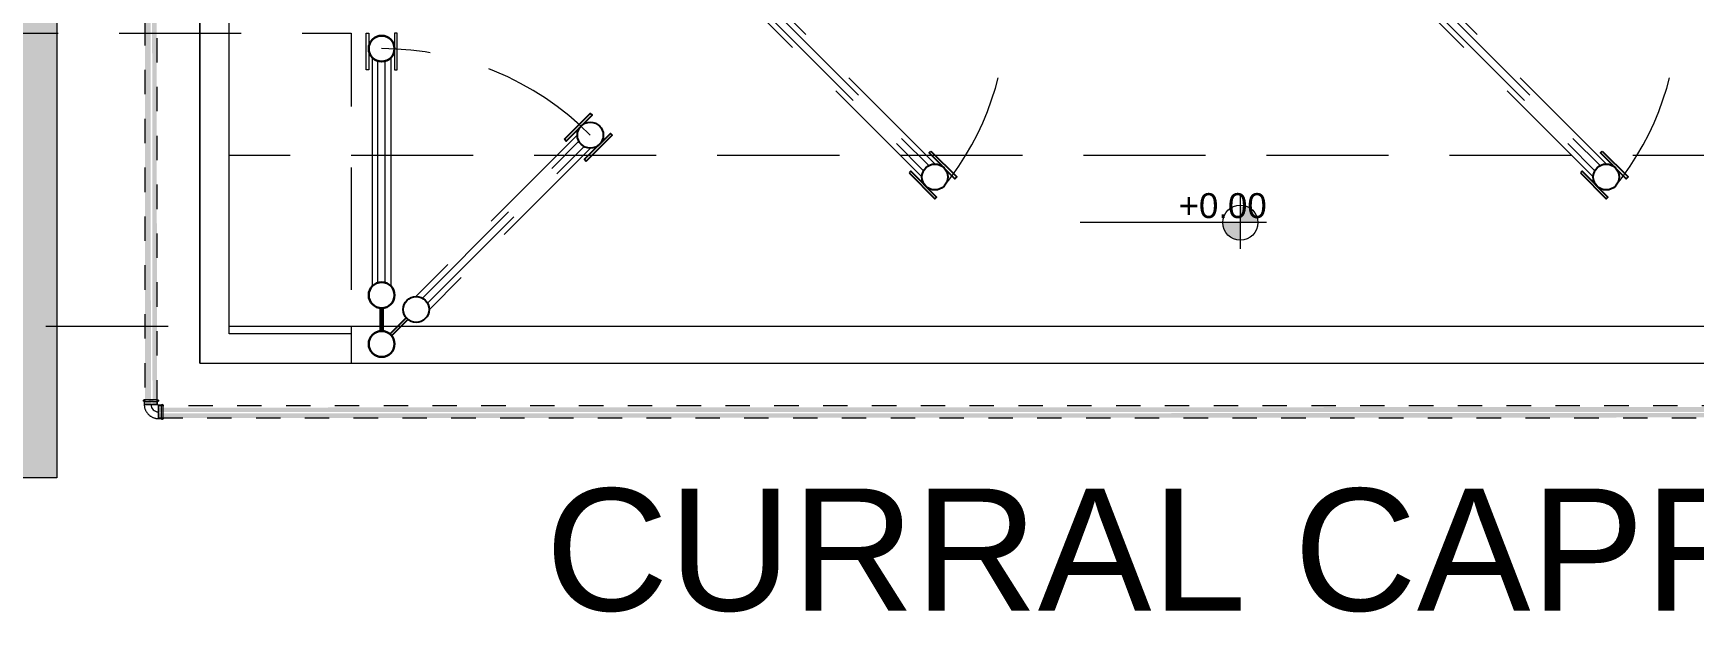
# Model space of a CAD drawing. Header units: metres. Extents: x 149 to 429, y -3 to 162.
# Drawn here: x 332.76 to 339.56, y 96.59 to 98.96 of the extents above; entities that cross this region are included whole.
import ezdxf

# ---------------------------------------------------------------- set-up
doc = ezdxf.new("R2010")
doc.units = ezdxf.units.M
doc.linetypes.add('Aligning Line', pattern=[0.012, 0.006, -0.006])
doc.linetypes.add('IMPORT-Dashed _3_', pattern=[0.75, 0.5, -0.25])
doc.layers.add('1053_ARQ_BASE_MATADOURO_dwg', color=7, linetype='Continuous', lineweight=5, true_color=0x767676)
for name, color, linetype, lineweight in [('A-COTAS', 7, 'Continuous', 9), ('A-EQUIPAMENTOS', 7, 'Continuous', 5), ('A-PAREDE', 7, 'Continuous', 30), ('A-PROJEÇÃO', 7, 'IMPORT-Dashed _3_', 15), ('A-TEXTO1', 7, 'Continuous', 5), ('A-VISTA01', 7, 'Continuous', 20), ('A-VISTA02', 7, 'Continuous', 15), ('A-VISTA03', 7, 'Continuous', 9), ('A-VISTA04', 7, 'Continuous', 5), ('A_PROJEÇÃO', 7, 'IMPORT-Dashed _3_', 5), ('P-PIPE', 7, 'Continuous', 5), ('P-PIPE-CNTR', 7, 'Continuous', 5)]:
    doc.layers.add(name, color=color, linetype=linetype, lineweight=lineweight)
doc.styles.add('Arial_4', font='arial.ttf', dxfattribs={"height": 0.102})
doc.styles.add('Arial_6', font='arial.ttf', dxfattribs={"height": 0.5})

# ---------------------------------------------------------------- blocks, each defined once
blk = doc.blocks.new('AÇO_Cotovelo 90 45 - AÇO_Cotovelo 90 45-3953197-TÉRREO 1_20 - Dependente 2')
at = {"layer": 'P-PIPE'}
for p, q in [((-0.0304, 0.0274), (-0.0495, 0.0274)), ((-0.0495, 0.0222), (-0.0495, 0.0274)), ((-0.0495, -0.0085), (-0.0495, 0.0085)), ((-0.0304, 0.0274), (-0.0304, 0.0222)), ((-0.0304, 0.0274), (-0.0304, -0.0274)), ((-0.0304, 0.0274), (-0.0304, 0.0237)), ((-0.0304, 0.0085), (-0.0304, -0.0085)), ((-0.0274, 0.0495), (-0.0274, 0.0304)), ((-0.0222, 0.0495), (-0.0274, 0.0495)), ((-0.0274, 0.0304), (-0.0222, 0.0304)), ((-0.0237, 0.0304), (-0.0274, 0.0304)), ((0.0274, 0.0304), (-0.0274, 0.0304)), ((0.0085, 0.0495), (-0.0085, 0.0495)), ((-0.0085, 0.0304), (0.0085, 0.0304)), ((0.0274, 0.0495), (0.0222, 0.0495)), ((0.0222, 0.0304), (0.0274, 0.0304)), ((0.0274, 0.0304), (0.0237, 0.0304)), ((0.0274, 0.0304), (0.0274, 0.0495)), ((-0.0495, -0.0274), (-0.0495, -0.0222)), ((-0.0495, -0.0274), (-0.0304, -0.0274)), ((-0.0304, -0.0222), (-0.0304, -0.0274)), ((-0.0304, -0.0237), (-0.0304, -0.0274))]:
    blk.add_line(p, q, dxfattribs=at)
at = {"layer": 'P-PIPE', "flags": 128}
for points in [[(-0.0495, 0.0274), (-0.0495, 0.0275), (-0.0495, 0.0277), (-0.0495, 0.0278), (-0.0495, 0.028), (-0.0494, 0.0281), (-0.0494, 0.0282), (-0.0494, 0.0284), (-0.0493, 0.0285), (-0.0493, 0.0286), (-0.0492, 0.0288), (-0.0492, 0.0289), (-0.0491, 0.029), (-0.049, 0.0291), (-0.049, 0.0293), (-0.0489, 0.0294), (-0.0488, 0.0295), (-0.0487, 0.0296), (-0.0486, 0.0297), (-0.0485, 0.0298), (-0.0484, 0.0299), (-0.0483, 0.03), (-0.0482, 0.0301), (-0.0481, 0.0302), (-0.048, 0.0303), (-0.0479, 0.0303), (-0.0478, 0.0304), (-0.0476, 0.0305), (-0.0475, 0.0306), (-0.0474, 0.0306), (-0.0473, 0.0307), (-0.0471, 0.0307), (-0.047, 0.0308), (-0.0469, 0.0308), (-0.0467, 0.0308), (-0.0466, 0.0308), (-0.0465, 0.0309), (-0.0463, 0.0309), (-0.0462, 0.0309), (-0.046, 0.0309), (-0.0459, 0.0309), (-0.0458, 0.0309), (-0.0456, 0.0309), (-0.0455, 0.0309), (-0.0453, 0.0308), (-0.0452, 0.0308), (-0.0451, 0.0308), (-0.0449, 0.0307), (-0.0448, 0.0307), (-0.0447, 0.0306), (-0.0445, 0.0306), (-0.0444, 0.0305), (-0.0443, 0.0305), (-0.0442, 0.0304), (-0.0441, 0.0303), (-0.0439, 0.0302), (-0.0438, 0.0301), (-0.0437, 0.0301), (-0.0436, 0.03), (-0.0435, 0.0299), (-0.0434, 0.0298), (-0.0433, 0.0297), (-0.0432, 0.0296), (-0.0432, 0.0294), (-0.0431, 0.0293), (-0.043, 0.0292), (-0.0429, 0.0291), (-0.0429, 0.029), (-0.0428, 0.0288), (-0.0428, 0.0287), (-0.0427, 0.0286), (-0.0427, 0.0284), (-0.0426, 0.0283), (-0.0426, 0.0282), (-0.0426, 0.028), (-0.0425, 0.0279), (-0.0425, 0.0278), (-0.0425, 0.0276), (-0.0425, 0.0275), (-0.0425, 0.0274)], [(-0.0495, 0.024), (-0.0495, 0.0245), (-0.0495, 0.025), (-0.0495, 0.0254), (-0.0495, 0.0258), (-0.0495, 0.0262), (-0.0495, 0.0265), (-0.0495, 0.0267), (-0.0495, 0.0269), (-0.0495, 0.0271), (-0.0495, 0.0273), (-0.0495, 0.0273), (-0.0495, 0.0274)], [(-0.0495, 0.0274), (-0.0495, 0.0273), (-0.0495, 0.0272), (-0.0495, 0.0271), (-0.0495, 0.0269), (-0.0495, 0.0266), (-0.0495, 0.0263), (-0.0495, 0.026), (-0.0495, 0.0256), (-0.0495, 0.0252), (-0.0495, 0.0248), (-0.0495, 0.0243), (-0.0495, 0.0238), (-0.0495, 0.0232), (-0.0495, 0.0226), (-0.0495, 0.022), (-0.0495, 0.0213), (-0.0495, 0.0206), (-0.0495, 0.0199), (-0.0495, 0.0191), (-0.0495, 0.0183), (-0.0495, 0.0175), (-0.0495, 0.0166), (-0.0495, 0.0157), (-0.0495, 0.0148), (-0.0495, 0.0139), (-0.0495, 0.0129), (-0.0495, 0.0119), (-0.0495, 0.0109), (-0.0495, 0.0099), (-0.0495, 0.0089), (-0.0495, 0.0079), (-0.0495, 0.0068), (-0.0495, 0.0057), (-0.0495, 0.0047), (-0.0495, 0.0036), (-0.0495, 0.0025), (-0.0495, 0.0014), (-0.0495, 0.0003), (-0.0495, -0.0008), (-0.0495, -0.0019), (-0.0495, -0.003), (-0.0495, -0.0041), (-0.0495, -0.0052), (-0.0495, -0.0062), (-0.0495, -0.0073), (-0.0495, -0.0083), (-0.0495, -0.0094), (-0.0495, -0.0104), (-0.0495, -0.0114), (-0.0495, -0.0124), (-0.0495, -0.0134), (-0.0495, -0.0143), (-0.0495, -0.0152), (-0.0495, -0.0161), (-0.0495, -0.017), (-0.0495, -0.0178), (-0.0495, -0.0187), (-0.0495, -0.0194), (-0.0495, -0.0202), (-0.0495, -0.0209), (-0.0495, -0.0216), (-0.0495, -0.0223), (-0.0495, -0.0229), (-0.0495, -0.0235), (-0.0495, -0.024), (-0.0495, -0.0245), (-0.0495, -0.025), (-0.0495, -0.0254), (-0.0495, -0.0258), (-0.0495, -0.0262), (-0.0495, -0.0265), (-0.0495, -0.0267), (-0.0495, -0.0269), (-0.0495, -0.0271), (-0.0495, -0.0273), (-0.0495, -0.0273), (-0.0495, -0.0274)], [(-0.0425, 0.0274), (-0.0425, 0.0273), (-0.0425, 0.0272), (-0.0425, 0.0271), (-0.0425, 0.0269), (-0.0425, 0.0266), (-0.0425, 0.0263), (-0.0425, 0.026), (-0.0425, 0.0256), (-0.0425, 0.0252), (-0.0425, 0.0248), (-0.0425, 0.0243)], [(-0.0425, -0.0274), (-0.0425, -0.0273), (-0.0425, -0.0272), (-0.0425, -0.0271), (-0.0425, -0.0269), (-0.0425, -0.0266), (-0.0425, -0.0263), (-0.0425, -0.026), (-0.0425, -0.0256), (-0.0425, -0.0252), (-0.0425, -0.0248), (-0.0425, -0.0243), (-0.0425, -0.0238), (-0.0425, -0.0232), (-0.0425, -0.0226), (-0.0425, -0.022), (-0.0425, -0.0213), (-0.0425, -0.0206), (-0.0425, -0.0199), (-0.0425, -0.0191), (-0.0425, -0.0183), (-0.0425, -0.0175), (-0.0425, -0.0166), (-0.0425, -0.0157), (-0.0425, -0.0148), (-0.0425, -0.0139), (-0.0425, -0.0129), (-0.0425, -0.0119), (-0.0425, -0.0109), (-0.0425, -0.0099), (-0.0425, -0.0089), (-0.0425, -0.0079), (-0.0425, -0.0068), (-0.0425, -0.0057), (-0.0425, -0.0047), (-0.0425, -0.0036), (-0.0425, -0.0025), (-0.0425, -0.0014), (-0.0425, -0.0003), (-0.0425, 0.0008), (-0.0425, 0.0019), (-0.0425, 0.003), (-0.0425, 0.0041), (-0.0425, 0.0052), (-0.0425, 0.0062), (-0.0425, 0.0073), (-0.0425, 0.0083), (-0.0425, 0.0094), (-0.0425, 0.0104), (-0.0425, 0.0114), (-0.0425, 0.0124), (-0.0425, 0.0134), (-0.0425, 0.0143), (-0.0425, 0.0152), (-0.0425, 0.0161), (-0.0425, 0.017), (-0.0425, 0.0178), (-0.0425, 0.0187), (-0.0425, 0.0194), (-0.0425, 0.0202), (-0.0425, 0.0209), (-0.0425, 0.0216), (-0.0425, 0.0223), (-0.0425, 0.0229), (-0.0425, 0.0235), (-0.0425, 0.024), (-0.0425, 0.0245), (-0.0425, 0.025), (-0.0425, 0.0254), (-0.0425, 0.0258), (-0.0425, 0.0262), (-0.0425, 0.0265), (-0.0425, 0.0267), (-0.0425, 0.0269), (-0.0425, 0.0271), (-0.0425, 0.0273), (-0.0425, 0.0273), (-0.0425, 0.0274)], [(-0.0309, 0.046), (-0.0309, 0.0461), (-0.0309, 0.0463), (-0.0309, 0.0464), (-0.0309, 0.0466), (-0.0308, 0.0467), (-0.0308, 0.0468), (-0.0308, 0.047), (-0.0307, 0.0471), (-0.0307, 0.0472), (-0.0306, 0.0474), (-0.0306, 0.0475), (-0.0305, 0.0476), (-0.0304, 0.0477), (-0.0304, 0.0479), (-0.0303, 0.048), (-0.0302, 0.0481), (-0.0301, 0.0482), (-0.03, 0.0483), (-0.0299, 0.0484), (-0.0298, 0.0485), (-0.0297, 0.0486), (-0.0296, 0.0487), (-0.0295, 0.0488), (-0.0294, 0.0489), (-0.0293, 0.0489), (-0.0292, 0.049), (-0.029, 0.0491), (-0.0289, 0.0492), (-0.0288, 0.0492), (-0.0287, 0.0493), (-0.0285, 0.0493), (-0.0284, 0.0494), (-0.0283, 0.0494), (-0.0281, 0.0494), (-0.028, 0.0494), (-0.0279, 0.0495), (-0.0277, 0.0495), (-0.0276, 0.0495), (-0.0274, 0.0495), (-0.0274, 0.0495)], [(-0.0274, 0.0425), (-0.0275, 0.0425), (-0.0277, 0.0425), (-0.0278, 0.0425), (-0.028, 0.0425), (-0.0281, 0.0426), (-0.0282, 0.0426), (-0.0284, 0.0426), (-0.0285, 0.0427), (-0.0286, 0.0427), (-0.0288, 0.0428), (-0.0289, 0.0428), (-0.029, 0.0429), (-0.0291, 0.043), (-0.0293, 0.043), (-0.0294, 0.0431), (-0.0295, 0.0432), (-0.0296, 0.0433), (-0.0297, 0.0434), (-0.0298, 0.0435), (-0.0299, 0.0436), (-0.03, 0.0437), (-0.0301, 0.0438), (-0.0302, 0.0439), (-0.0303, 0.044), (-0.0303, 0.0441), (-0.0304, 0.0442), (-0.0305, 0.0444), (-0.0306, 0.0445), (-0.0306, 0.0446), (-0.0307, 0.0447), (-0.0307, 0.0449), (-0.0308, 0.045), (-0.0308, 0.0451), (-0.0308, 0.0453), (-0.0308, 0.0454), (-0.0309, 0.0455), (-0.0309, 0.0457), (-0.0309, 0.0458), (-0.0309, 0.046), (-0.0309, 0.046)], [(-0.0304, -0.0274), (-0.0281, -0.0274), (-0.0258, -0.0272), (-0.0235, -0.027), (-0.0212, -0.0267), (-0.0189, -0.0262), (-0.0167, -0.0257), (-0.0144, -0.0251), (-0.0122, -0.0245), (-0.01, -0.0237), (-0.0079, -0.0228), (-0.0058, -0.0219), (-0.0037, -0.0209), (-0.0017, -0.0198), (0.0003, -0.0186), (0.0022, -0.0173), (0.0041, -0.016), (0.0059, -0.0145), (0.0077, -0.0131), (0.0094, -0.0115), (0.0111, -0.0099), (0.0126, -0.0082), (0.0141, -0.0064), (0.0156, -0.0046), (0.0169, -0.0027), (0.0182, -0.0008), (0.0194, 0.0011), (0.0206, 0.0032), (0.0216, 0.0052), (0.0226, 0.0073), (0.0235, 0.0095), (0.0243, 0.0116), (0.025, 0.0138), (0.0256, 0.0161), (0.0261, 0.0183), (0.0266, 0.0206), (0.0269, 0.0229), (0.0272, 0.0252), (0.0273, 0.0275), (0.0274, 0.0298), (0.0274, 0.0304)], [(-0.0274, 0.0304), (-0.0274, 0.0303), (-0.0274, 0.0302), (-0.0274, 0.03), (-0.0274, 0.0299), (-0.0275, 0.0298), (-0.0275, 0.0297), (-0.0275, 0.0296), (-0.0276, 0.0295), (-0.0276, 0.0293), (-0.0276, 0.0292), (-0.0277, 0.0291), (-0.0277, 0.029), (-0.0278, 0.0289), (-0.0279, 0.0288), (-0.0279, 0.0287), (-0.028, 0.0286), (-0.0281, 0.0285), (-0.0281, 0.0284), (-0.0282, 0.0283), (-0.0283, 0.0282), (-0.0284, 0.0282), (-0.0285, 0.0281), (-0.0286, 0.028), (-0.0287, 0.0279), (-0.0288, 0.0279), (-0.0289, 0.0278), (-0.029, 0.0278), (-0.0291, 0.0277), (-0.0292, 0.0276), (-0.0293, 0.0276), (-0.0294, 0.0276), (-0.0295, 0.0275), (-0.0297, 0.0275), (-0.0298, 0.0275), (-0.0299, 0.0274), (-0.03, 0.0274), (-0.0301, 0.0274), (-0.0302, 0.0274), (-0.0304, 0.0274), (-0.0304, 0.0274)], [(-0.0274, 0.0495), (-0.0273, 0.0495), (-0.0272, 0.0495), (-0.0271, 0.0495), (-0.0269, 0.0495), (-0.0266, 0.0495), (-0.0263, 0.0495), (-0.026, 0.0495), (-0.0256, 0.0495), (-0.0252, 0.0495), (-0.0248, 0.0495), (-0.0243, 0.0495)], [(0.0274, 0.0495), (0.0273, 0.0495), (0.0272, 0.0495), (0.0271, 0.0495), (0.0269, 0.0495), (0.0266, 0.0495), (0.0263, 0.0495), (0.026, 0.0495), (0.0256, 0.0495), (0.0252, 0.0495), (0.0248, 0.0495), (0.0243, 0.0495), (0.0238, 0.0495), (0.0232, 0.0495), (0.0226, 0.0495), (0.022, 0.0495), (0.0213, 0.0495), (0.0206, 0.0495), (0.0199, 0.0495), (0.0191, 0.0495), (0.0183, 0.0495), (0.0175, 0.0495), (0.0166, 0.0495), (0.0157, 0.0495), (0.0148, 0.0495), (0.0139, 0.0495), (0.0129, 0.0495), (0.0119, 0.0495), (0.0109, 0.0495), (0.0099, 0.0495), (0.0089, 0.0495), (0.0079, 0.0495), (0.0068, 0.0495), (0.0057, 0.0495), (0.0047, 0.0495), (0.0036, 0.0495), (0.0025, 0.0495), (0.0014, 0.0495), (0.0003, 0.0495), (-0.0008, 0.0495), (-0.0019, 0.0495), (-0.003, 0.0495), (-0.0041, 0.0495), (-0.0052, 0.0495), (-0.0062, 0.0495), (-0.0073, 0.0495), (-0.0083, 0.0495), (-0.0094, 0.0495), (-0.0104, 0.0495), (-0.0114, 0.0495), (-0.0124, 0.0495), (-0.0134, 0.0495), (-0.0143, 0.0495), (-0.0152, 0.0495), (-0.0161, 0.0495), (-0.017, 0.0495), (-0.0178, 0.0495), (-0.0187, 0.0495), (-0.0194, 0.0495), (-0.0202, 0.0495), (-0.0209, 0.0495), (-0.0216, 0.0495), (-0.0223, 0.0495), (-0.0229, 0.0495), (-0.0235, 0.0495), (-0.024, 0.0495), (-0.0245, 0.0495), (-0.025, 0.0495), (-0.0254, 0.0495), (-0.0258, 0.0495), (-0.0262, 0.0495), (-0.0265, 0.0495), (-0.0267, 0.0495), (-0.0269, 0.0495), (-0.0271, 0.0495), (-0.0273, 0.0495), (-0.0273, 0.0495), (-0.0274, 0.0495)], [(-0.024, 0.0425), (-0.0245, 0.0425), (-0.025, 0.0425), (-0.0254, 0.0425), (-0.0258, 0.0425), (-0.0262, 0.0425), (-0.0265, 0.0425), (-0.0267, 0.0425), (-0.0269, 0.0425), (-0.0271, 0.0425), (-0.0273, 0.0425), (-0.0273, 0.0425), (-0.0274, 0.0425)], [(-0.0274, 0.0425), (-0.0273, 0.0425), (-0.0272, 0.0425), (-0.0271, 0.0425), (-0.0269, 0.0425), (-0.0266, 0.0425), (-0.0263, 0.0425), (-0.026, 0.0425), (-0.0256, 0.0425), (-0.0252, 0.0425), (-0.0248, 0.0425), (-0.0243, 0.0425), (-0.0238, 0.0425), (-0.0232, 0.0425), (-0.0226, 0.0425), (-0.022, 0.0425), (-0.0213, 0.0425), (-0.0206, 0.0425), (-0.0199, 0.0425), (-0.0191, 0.0425), (-0.0183, 0.0425), (-0.0175, 0.0425), (-0.0166, 0.0425), (-0.0157, 0.0425), (-0.0148, 0.0425), (-0.0139, 0.0425), (-0.0129, 0.0425), (-0.0119, 0.0425), (-0.0109, 0.0425), (-0.0099, 0.0425), (-0.0089, 0.0425), (-0.0079, 0.0425), (-0.0068, 0.0425), (-0.0057, 0.0425), (-0.0047, 0.0425), (-0.0036, 0.0425), (-0.0025, 0.0425), (-0.0014, 0.0425), (-0.0003, 0.0425), (0.0008, 0.0425), (0.0019, 0.0425), (0.003, 0.0425), (0.0041, 0.0425), (0.0052, 0.0425), (0.0062, 0.0425), (0.0073, 0.0425), (0.0083, 0.0425), (0.0094, 0.0425), (0.0104, 0.0425), (0.0114, 0.0425), (0.0124, 0.0425), (0.0134, 0.0425), (0.0143, 0.0425), (0.0152, 0.0425), (0.0161, 0.0425), (0.017, 0.0425), (0.0178, 0.0425), (0.0187, 0.0425), (0.0194, 0.0425), (0.0202, 0.0425), (0.0209, 0.0425), (0.0216, 0.0425), (0.0223, 0.0425), (0.0229, 0.0425), (0.0235, 0.0425), (0.024, 0.0425), (0.0245, 0.0425), (0.025, 0.0425), (0.0254, 0.0425), (0.0258, 0.0425), (0.0262, 0.0425), (0.0265, 0.0425), (0.0267, 0.0425), (0.0269, 0.0425), (0.0271, 0.0425), (0.0273, 0.0425), (0.0273, 0.0425), (0.0274, 0.0425)], [(0.024, 0.0495), (0.0245, 0.0495), (0.025, 0.0495), (0.0254, 0.0495), (0.0258, 0.0495), (0.0262, 0.0495), (0.0265, 0.0495), (0.0267, 0.0495), (0.0269, 0.0495), (0.0271, 0.0495), (0.0273, 0.0495), (0.0273, 0.0495), (0.0274, 0.0495)], [(0.0274, 0.0425), (0.0273, 0.0425), (0.0272, 0.0425), (0.0271, 0.0425), (0.0269, 0.0425), (0.0266, 0.0425), (0.0263, 0.0425), (0.026, 0.0425), (0.0256, 0.0425), (0.0252, 0.0425), (0.0248, 0.0425), (0.0243, 0.0425)], [(0.0274, 0.0495), (0.0275, 0.0495), (0.0277, 0.0495), (0.0278, 0.0495), (0.028, 0.0495), (0.0281, 0.0494), (0.0282, 0.0494), (0.0284, 0.0494), (0.0285, 0.0493), (0.0286, 0.0493), (0.0288, 0.0492), (0.0289, 0.0492), (0.029, 0.0491), (0.0291, 0.049), (0.0293, 0.049), (0.0294, 0.0489), (0.0295, 0.0488), (0.0296, 0.0487), (0.0297, 0.0486), (0.0298, 0.0485), (0.0299, 0.0484), (0.03, 0.0483), (0.0301, 0.0482), (0.0302, 0.0481), (0.0303, 0.048), (0.0303, 0.0479), (0.0304, 0.0478), (0.0305, 0.0476), (0.0306, 0.0475), (0.0306, 0.0474), (0.0307, 0.0473), (0.0307, 0.0471), (0.0308, 0.047), (0.0308, 0.0469), (0.0308, 0.0467), (0.0308, 0.0466), (0.0309, 0.0465), (0.0309, 0.0463), (0.0309, 0.0462), (0.0309, 0.046), (0.0309, 0.046)], [(0.0309, 0.046), (0.0309, 0.0459), (0.0309, 0.0457), (0.0309, 0.0456), (0.0309, 0.0454), (0.0308, 0.0453), (0.0308, 0.0452), (0.0308, 0.045), (0.0307, 0.0449), (0.0307, 0.0448), (0.0306, 0.0446), (0.0306, 0.0445), (0.0305, 0.0444), (0.0304, 0.0443), (0.0304, 0.0441), (0.0303, 0.044), (0.0302, 0.0439), (0.0301, 0.0438), (0.03, 0.0437), (0.0299, 0.0436), (0.0298, 0.0435), (0.0297, 0.0434), (0.0296, 0.0433), (0.0295, 0.0432), (0.0294, 0.0431), (0.0293, 0.0431), (0.0292, 0.043), (0.029, 0.0429), (0.0289, 0.0428), (0.0288, 0.0428), (0.0287, 0.0427), (0.0285, 0.0427), (0.0284, 0.0426), (0.0283, 0.0426), (0.0281, 0.0426), (0.028, 0.0426), (0.0279, 0.0425), (0.0277, 0.0425), (0.0276, 0.0425), (0.0274, 0.0425), (0.0274, 0.0425)], [(-0.0495, -0.0274), (-0.0495, -0.0273), (-0.0495, -0.0272), (-0.0495, -0.0271), (-0.0495, -0.0269), (-0.0495, -0.0266), (-0.0495, -0.0263), (-0.0495, -0.026), (-0.0495, -0.0256), (-0.0495, -0.0252), (-0.0495, -0.0248), (-0.0495, -0.0243)], [(-0.0425, -0.0274), (-0.0425, -0.0275), (-0.0425, -0.0277), (-0.0425, -0.0278), (-0.0425, -0.028), (-0.0426, -0.0281), (-0.0426, -0.0282), (-0.0426, -0.0284), (-0.0427, -0.0285), (-0.0427, -0.0286), (-0.0428, -0.0288), (-0.0428, -0.0289), (-0.0429, -0.029), (-0.043, -0.0291), (-0.043, -0.0293), (-0.0431, -0.0294), (-0.0432, -0.0295), (-0.0433, -0.0296), (-0.0434, -0.0297), (-0.0435, -0.0298), (-0.0436, -0.0299), (-0.0437, -0.03), (-0.0438, -0.0301), (-0.0439, -0.0302), (-0.044, -0.0303), (-0.0441, -0.0303), (-0.0442, -0.0304), (-0.0444, -0.0305), (-0.0445, -0.0306), (-0.0446, -0.0306), (-0.0447, -0.0307), (-0.0449, -0.0307), (-0.045, -0.0308), (-0.0451, -0.0308), (-0.0453, -0.0308), (-0.0454, -0.0308), (-0.0455, -0.0309), (-0.0457, -0.0309), (-0.0458, -0.0309), (-0.046, -0.0309), (-0.0461, -0.0309), (-0.0462, -0.0309), (-0.0464, -0.0309), (-0.0465, -0.0309), (-0.0467, -0.0308), (-0.0468, -0.0308), (-0.0469, -0.0308), (-0.0471, -0.0307), (-0.0472, -0.0307), (-0.0473, -0.0306), (-0.0475, -0.0306), (-0.0476, -0.0305), (-0.0477, -0.0305), (-0.0478, -0.0304), (-0.0479, -0.0303), (-0.0481, -0.0302), (-0.0482, -0.0301), (-0.0483, -0.0301), (-0.0484, -0.03), (-0.0485, -0.0299), (-0.0486, -0.0298), (-0.0487, -0.0297), (-0.0488, -0.0296), (-0.0488, -0.0294), (-0.0489, -0.0293), (-0.049, -0.0292), (-0.0491, -0.0291), (-0.0491, -0.029), (-0.0492, -0.0288), (-0.0492, -0.0287), (-0.0493, -0.0286), (-0.0493, -0.0284), (-0.0494, -0.0283), (-0.0494, -0.0282), (-0.0494, -0.028), (-0.0495, -0.0279), (-0.0495, -0.0278), (-0.0495, -0.0276), (-0.0495, -0.0275), (-0.0495, -0.0274)], [(-0.0425, -0.024), (-0.0425, -0.0245), (-0.0425, -0.025), (-0.0425, -0.0254), (-0.0425, -0.0258), (-0.0425, -0.0262), (-0.0425, -0.0265), (-0.0425, -0.0267), (-0.0425, -0.0269), (-0.0425, -0.0271), (-0.0425, -0.0273), (-0.0425, -0.0273), (-0.0425, -0.0274)]]:
    blk.add_lwpolyline(points, dxfattribs=at)
blk = doc.blocks.new('1053_ARQ_BASE_MATADOURO_dwg_A$C3BBF43EE-4039607-TÉRREO 1_20 - Dependente 2')
at = {"layer": 'A-PROJEÇÃO', "color": 253, "true_color": 0xaaaaaa}
for p, q in [((0.0998, 0.1011), (1.0352, 0.1011)), ((1.0212, 0.078), (0.1138, 0.078)), ((0.0998, 0.0249), (1.0352, 0.0249)), ((1.0212, 0.048), (0.1138, 0.048))]:
    blk.add_line(p, q, dxfattribs=at)
at = {"layer": 'A-PROJEÇÃO', "color": 253, "linetype": 'Continuous', "lineweight": 25, "true_color": 0xaaaaaa, "flags": 128}
for points in [[(0.15, 0.126), (0, 0.126), (0, 0.116), (0.15, 0.116)], [(0.15, 0), (0, 0), (0, 0.01), (0.15, 0.01)]]:
    blk.add_lwpolyline(points, close=True, dxfattribs=at)
at = {"layer": 'A-PROJEÇÃO', "color": 253, "linetype": 'Continuous', "lineweight": 25, "true_color": 0xaaaaaa}
for centre in [(0.063, 0.063), (1.072, 0.063)]:
    blk.add_circle(centre, 0.053, dxfattribs=at)
blk = doc.blocks.new('1053_ARQ_BASE_MATADOURO_dwg_CAMINHÃO PORCOS-4039610-TÉRREO 1_20 - Dependente 2')
at = {"layer": 'A-COTAS', "lineweight": 5, "true_color": 0xe2e2e2}
blk.add_hatch(color=254, dxfattribs=at).paths.add_polyline_path([(-5.4864, -1.2192), (0, -1.2192), (0, 1.2192), (-5.4864, 1.2192)])
at = {"layer": 'A-EQUIPAMENTOS', "color": 253, "true_color": 0xaaaaaa, "flags": 128}
blk.add_lwpolyline([(0, -1.2192), (-5.4864, -1.2192), (-5.4864, 1.2192), (0, 1.2192)], close=True, dxfattribs=at)
blk = doc.blocks.new('1053_ARQ_BASE_MATADOURO_dwg_A$C3E5A4E6E-4039613-TÉRREO 1_20 - Dependente 2')
at = {"layer": 'A-PROJEÇÃO', "color": 253, "linetype": 'Continuous', "lineweight": 25, "true_color": 0xaaaaaa}
for p, q in [((0.058, 1.1248), (0.058, 1.2196)), ((0.068, 1.1248), (0.068, 1.2196))]:
    blk.add_line(p, q, dxfattribs=at)
at = {"layer": 'A-PROJEÇÃO', "color": 253, "true_color": 0xaaaaaa}
for p, q in [((0.0249, 0.0998), (0.0249, 1.0352)), ((0.048, 1.0212), (0.048, 0.1138)), ((0.078, 1.0212), (0.078, 0.1138)), ((0.1011, 0.0998), (0.1011, 1.0352))]:
    blk.add_line(p, q, dxfattribs=at)
at = {"layer": 'A-PROJEÇÃO', "color": 253, "linetype": 'Continuous', "lineweight": 25, "true_color": 0xaaaaaa, "flags": 128}
for points in [[(0, 0.15), (0, 0), (0.01, 0), (0.01, 0.15)], [(0.126, 0.15), (0.126, 0), (0.116, 0), (0.116, 0.15)]]:
    blk.add_lwpolyline(points, close=True, dxfattribs=at)
at = {"layer": 'A-PROJEÇÃO', "color": 253, "true_color": 0xaaaaaa}
blk.add_circle((0.063, 1.272), 0.053, dxfattribs=at)
at = {"layer": 'A-PROJEÇÃO', "color": 253, "linetype": 'Continuous', "lineweight": 25, "true_color": 0xaaaaaa}
for centre in [(0.063, 1.072), (0.063, 0.063)]:
    blk.add_circle(centre, 0.053, dxfattribs=at)
blk = doc.blocks.new('1053_ARQ_BASE_MATADOURO_dwg_arq geral tgov-4039641-TÉRREO 1_20 - Dependente 2')
at = {"layer": 'A-TEXTO1', "lineweight": 9, "true_color": 0xe2e2e2}
h = blk.add_hatch(color=254, dxfattribs=at)
h.paths.add_polyline_path([(1.0923, 14.9311), (1.0923, 15.0029), (1.0205, 15.0029), (1.0301, 14.967), (1.0564, 14.9407), (1.0737, 14.9335)])
h.paths.add_polyline_path([(1.0923, 15.0029), (1.1642, 15.0029), (1.1485, 15.0477), (1.1083, 15.073), (1.0923, 15.0677), (1.0923, 15.0189)])
at = {"color": 253, "lineweight": 5, "true_color": 0xaaaaaa, "flags": 128}
blk.add_lwpolyline([(-3.1704, 14.4282), (-3.1704, 20.1582), (-12.4204, 20.1582), (-12.4204, 34.8483), (-12.4204, 34.9983), (5.3461, 34.9983), (5.3461, 26.6282)], dxfattribs=at)
at = {"layer": 'A-PAREDE', "color": 253, "true_color": 0xaaaaaa}
for p, q in [((-2.4304, 14.6534), (-2.4304, 14.5586)), ((-2.4204, 14.6534), (-2.4204, 14.5586))]:
    blk.add_line(p, q, dxfattribs=at)
for centre in [(-2.4254, 15.7151), (-2.4254, 14.7061), (-2.4254, 14.5061)]:
    blk.add_circle(centre, 0.053, dxfattribs=at)
at = {"layer": 'A-PROJEÇÃO', "color": 253, "true_color": 0xaaaaaa, "flags": 128}
blk.add_lwpolyline([(12.1996, 15.2781), (-3.0504, 15.2781), (-3.0504, 20.7782), (8.7296, 20.7782)], dxfattribs=at)
at = {"layer": 'A-PROJEÇÃO', "color": 253, "true_color": 0xaaaaaa}
for centre, radius, start, end in [((-1.0296, 15.8841), 1.1664, 321.13529, 0.93558), ((1.7204, 15.8841), 1.1664, 321.13529, 0.93558), ((-2.4254, 14.5061), 1.209, 45, 90)]:
    blk.add_arc(centre, radius, start, end, dxfattribs=at)
at = {"layer": 'A-TEXTO1', "color": 253, "true_color": 0xaaaaaa}
for p, q in [((1.0923, 14.8955), (1.0923, 15.1226)), ((1.1988, 15.0029), (0.4359, 15.0029))]:
    blk.add_line(p, q, dxfattribs=at)
blk.add_circle((1.0923, 15.0029), 0.0719, dxfattribs=at)
at = {"layer": 'A-VISTA01', "color": 253, "true_color": 0xaaaaaa, "flags": 128}
blk.add_lwpolyline([(11.4496, 15.0874), (11.4496, 14.5782), (-2.5504, 14.5782), (-2.5504, 14.4282), (11.5996, 14.4282), (11.5996, 15.0874)], dxfattribs=at)
at = {"layer": 'A-VISTA02', "color": 253, "true_color": 0xaaaaaa}
for p, q in [((-2.4635, 15.6783), (-2.4635, 14.743)), ((-2.3873, 15.6783), (-2.3873, 14.743))]:
    blk.add_line(p, q, dxfattribs=at)
at = {"layer": 'A-VISTA03', "color": 253, "true_color": 0xaaaaaa, "flags": 128}
blk.add_lwpolyline([(-2.5504, 14.5482), (-3.0504, 14.5482), (-3.0504, 20.2782), (-3.1704, 20.2782), (-3.1704, 14.4282), (-2.5504, 14.4282)], dxfattribs=at)
for points in [[(-2.4884, 15.6281), (-2.4884, 15.7781), (-2.4784, 15.7781), (-2.4784, 15.6281)], [(-2.3624, 15.6281), (-2.3624, 15.7781), (-2.3724, 15.7781), (-2.3724, 15.6281)]]:
    blk.add_lwpolyline(points, close=True, dxfattribs=at)
at = {"layer": 'A-VISTA04', "color": 253, "true_color": 0xaaaaaa}
for p, q in [((-2.4404, 14.757), (-2.4404, 15.6643)), ((-2.4104, 14.757), (-2.4104, 15.6643))]:
    blk.add_line(p, q, dxfattribs=at)
at = {"layer": 'A_PROJEÇÃO', "color": 253, "true_color": 0xaaaaaa, "flags": 128}
blk.add_lwpolyline([(-2.5504, 14.5781), (-6.5504, 14.5781), (-6.5504, 15.7781), (-2.5504, 15.7781)], close=True, dxfattribs=at)
blk.add_blockref('1053_ARQ_BASE_MATADOURO_dwg_CAMINHÃO PORCOS-4039610-TÉRREO 1_20 - Dependente 2', (-3.7564, 15.1781))
at = {"rotation": 135.0000000001357}
for name, p in [('1053_ARQ_BASE_MATADOURO_dwg_A$C3BBF43EE-4039607-TÉRREO 1_20 - Dependente 2', (-0.0698, 15.1897)), ('1053_ARQ_BASE_MATADOURO_dwg_A$C3BBF43EE-4039607-TÉRREO 1_20 - Dependente 2', (2.6802, 15.1897)), ('1053_ARQ_BASE_MATADOURO_dwg_A$C3E5A4E6E-4039613-TÉRREO 1_20 - Dependente 2', (-1.4814, 15.361))]:
    blk.add_blockref(name, p, dxfattribs=at)
at = {"layer": 'A-TEXTO1', "insert": (0.8396, 15.1236), "char_height": 0.102, "width": 0.43082, "attachment_point": 1, "line_spacing_factor": 0.941778, "style": 'Arial_4'}
blk.add_mtext('+0.00', dxfattribs=at)
at = {"layer": 'A-TEXTO1', "insert": (-1.7549, 13.9146), "char_height": 0.5, "width": 14.493301, "attachment_point": 1, "rotation": 359.9922, "line_spacing_factor": 0.941778, "style": 'Arial_6'}
blk.add_mtext('CURRAL CAPRINO / OVINO E SUÍNO', dxfattribs=at)
blk = doc.blocks.new('1053_ARQ_BASE_MATADOURO_dwg-3625622-TÉRREO 1_20 - Dependente 2')
blk.add_blockref('1053_ARQ_BASE_MATADOURO_dwg_arq geral tgov-4039641-TÉRREO 1_20 - Dependente 2', (130.2098, 83.186))

msp = doc.modelspace()

# ---------------------------------------------------------------- hatches: boundary and pattern name
at = {"layer": 'P-PIPE', "true_color": 0xc0c0c0}
for points in [[(333.2194, 97.4446), (333.2444, 97.4446), (333.238, 103.8142), (333.2194, 103.8142), (333.2194, 100.2379)], [(333.2694, 97.4446), (333.2621, 103.8142), (333.2444, 103.8142), (333.2509, 97.4446), (333.2686, 97.4446)], [(339.282, 97.4142), (355.0978, 97.4212), (355.0978, 97.4392), (333.2748, 97.4319), (333.2748, 97.4142), (334.1727, 97.4142)], [(333.2748, 97.3892), (355.0978, 97.3965), (355.0978, 97.4142), (333.2748, 97.4077), (333.2748, 97.39)]]:
    msp.add_hatch(color=9, dxfattribs=at).paths.add_polyline_path(points)

# ---------------------------------------------------------------- linework, layer by layer
at = {"layer": 'P-PIPE', "linetype": 'Aligning Line', "lineweight": 15}
for p, q in [((333.2194, 103.8142), (333.2194, 97.4446)), ((333.2694, 97.4446), (333.2694, 103.8142)), ((333.2194, 97.4446), (333.2694, 97.4446)), ((355.0978, 97.4392), (333.2748, 97.4392)), ((333.2748, 97.4392), (333.2748, 97.3892)), ((333.2748, 97.3892), (355.0978, 97.3892))]:
    msp.add_line(p, q, dxfattribs=at)
at = {"layer": 'P-PIPE-CNTR'}
msp.add_arc((333.2748, 97.4446), 0.0304, 180, 270, dxfattribs=at)

# ---------------------------------------------------------------- block references
at = {"layer": '1053_ARQ_BASE_MATADOURO_dwg', "color": 253, "true_color": 0xaaaaaa}
msp.add_blockref('1053_ARQ_BASE_MATADOURO_dwg-3625622-TÉRREO 1_20 - Dependente 2', (206.405, 0), dxfattribs=at)
at = {"layer": 'P-PIPE', "rotation": 270}
msp.add_blockref('AÇO_Cotovelo 90 45 - AÇO_Cotovelo 90 45-3953197-TÉRREO 1_20 - Dependente 2', (333.2444, 97.4142), dxfattribs=at)

doc.saveas('drawing.dxf')
